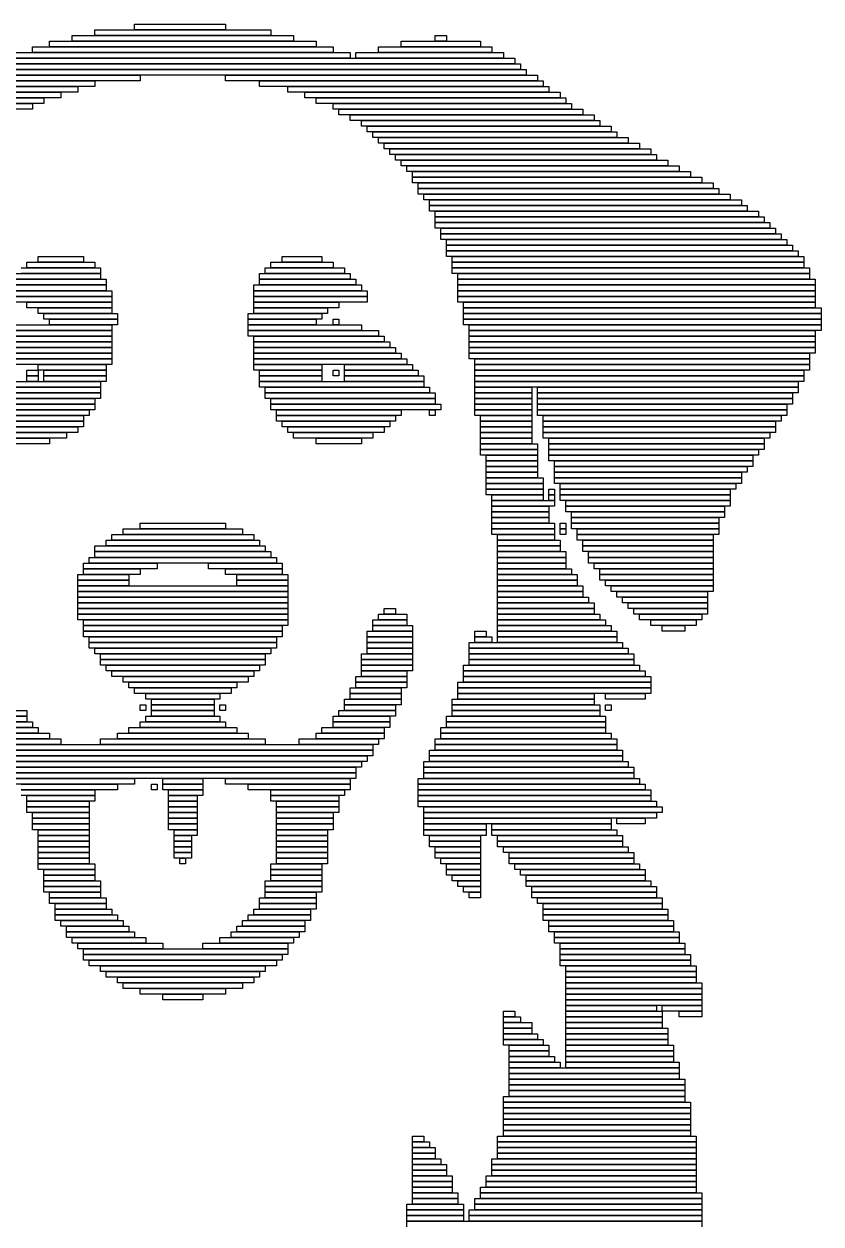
# Model space of a CAD drawing. Extents: x 356 to 668, y 301 to 723.
# Drawn here: x 440.5 to 581, y 511.5 to 723 of the extents above; entities that cross this region are included whole.
import ezdxf

# ---------------------------------------------------------------- set-up
doc = ezdxf.new("R2010")
doc.units = 0

msp = doc.modelspace()

# ---------------------------------------------------------------- linework, layer by layer
for p, q in [((453, 722), (484, 722)), ((453, 721), (453, 722)), ((460, 723), (476, 723)), ((460, 722), (460, 723)), ((476, 722), (460, 722)), ((476, 723), (476, 722)), ((484, 722), (484, 721)), ((445, 720), (492, 720)), ((445, 719), (445, 720)), ((449, 721), (488, 721)), ((449, 720), (449, 721)), ((488, 720), (449, 720)), ((484, 721), (453, 721)), ((488, 721), (488, 720)), ((492, 720), (492, 719)), ((507, 720), (521, 720)), ((507, 719), (507, 720)), ((513, 721), (515, 721)), ((513, 720), (513, 721)), ((515, 720), (513, 720)), ((515, 721), (515, 720)), ((521, 720), (521, 719)), ((411, 717), (527, 717)), ((439, 718), (498, 718)), ((498, 717), (439, 717)), ((442, 719), (495, 719)), ((442, 718), (442, 719)), ((495, 718), (442, 718)), ((492, 719), (445, 719)), ((495, 719), (495, 718)), ((498, 718), (498, 717)), ((499, 718), (525, 718)), ((499, 717), (499, 718)), ((525, 717), (499, 717)), ((503, 719), (523, 719)), ((503, 718), (503, 719)), ((523, 718), (503, 718)), ((521, 719), (507, 719)), ((523, 719), (523, 718)), ((525, 718), (525, 717)), ((527, 717), (527, 716)), ((409, 715), (529, 715)), ((410, 716), (528, 716)), ((528, 715), (410, 715)), ((527, 716), (411, 716)), ((528, 716), (528, 715)), ((529, 715), (529, 714)), ((406, 713), (453, 713)), ((407, 714), (461, 714)), ((461, 713), (407, 713)), ((529, 714), (409, 714)), ((453, 713), (453, 712)), ((461, 714), (461, 713)), ((476, 714), (531, 714)), ((476, 713), (476, 714)), ((531, 713), (476, 713)), ((482, 713), (532, 713)), ((482, 712), (482, 713)), ((531, 714), (531, 713)), ((532, 713), (532, 712)), ((403, 711), (447, 711)), ((405, 712), (450, 712)), ((450, 711), (405, 711)), ((453, 712), (406, 712)), ((447, 711), (447, 710)), ((450, 712), (450, 711)), ((532, 712), (482, 712)), ((487, 712), (533, 712)), ((487, 711), (487, 712)), ((533, 711), (487, 711)), ((490, 711), (535, 711)), ((490, 710), (490, 711)), ((533, 712), (533, 711)), ((535, 711), (535, 710)), ((400, 709), (442, 709)), ((402, 710), (444, 710)), ((444, 709), (402, 709)), ((447, 710), (403, 710)), ((442, 709), (442, 708)), ((444, 710), (444, 709)), ((535, 710), (490, 710)), ((492, 710), (536, 710)), ((492, 709), (492, 710)), ((536, 709), (492, 709)), ((495, 709), (537, 709)), ((495, 708), (495, 709)), ((536, 710), (536, 709)), ((537, 709), (537, 708)), ((442, 708), (400, 708)), ((537, 708), (495, 708)), ((496, 708), (539, 708)), ((496, 707), (496, 708)), ((539, 707), (496, 707)), ((498, 707), (541, 707)), ((498, 706), (498, 707)), ((539, 708), (539, 707)), ((541, 707), (541, 706)), ((541, 706), (498, 706)), ((500, 706), (542, 706)), ((500, 705), (500, 706)), ((542, 705), (500, 705)), ((501, 705), (544, 705)), ((501, 704), (501, 705)), ((542, 706), (542, 705)), ((544, 705), (544, 704)), ((544, 704), (501, 704)), ((502, 704), (545, 704)), ((502, 703), (502, 704)), ((545, 703), (502, 703)), ((503, 703), (547, 703)), ((503, 702), (503, 703)), ((545, 704), (545, 703)), ((547, 703), (547, 702)), ((547, 702), (503, 702)), ((504, 702), (549, 702)), ((504, 701), (504, 702)), ((549, 701), (504, 701)), ((505, 701), (551, 701)), ((505, 700), (505, 701)), ((549, 702), (549, 701)), ((551, 701), (551, 700)), ((551, 700), (505, 700)), ((506, 700), (552, 700)), ((506, 699), (506, 700)), ((552, 699), (506, 699)), ((507, 699), (554, 699)), ((507, 698), (507, 699)), ((554, 698), (507, 698)), ((508, 698), (556, 698)), ((508, 697), (508, 698)), ((552, 700), (552, 699)), ((554, 699), (554, 698)), ((556, 698), (556, 697)), ((556, 697), (508, 697)), ((509, 697), (558, 697)), ((509, 696), (509, 697)), ((558, 696), (509, 696)), ((509, 696), (560, 696)), ((509, 695), (509, 696)), ((558, 697), (558, 696)), ((560, 696), (560, 695)), ((560, 695), (509, 695)), ((510, 695), (562, 695)), ((510, 694), (510, 695)), ((562, 694), (510, 694)), ((510, 694), (563, 694)), ((510, 693), (510, 694)), ((562, 695), (562, 694)), ((563, 694), (563, 693)), ((563, 693), (510, 693)), ((511, 693), (565, 693)), ((511, 692), (511, 693)), ((565, 692), (511, 692)), ((512, 692), (567, 692)), ((512, 691), (512, 692)), ((565, 693), (565, 692)), ((567, 692), (567, 691)), ((567, 691), (512, 691)), ((512, 691), (568, 691)), ((512, 690), (512, 691)), ((568, 690), (512, 690)), ((513, 690), (570, 690)), ((513, 689), (513, 690)), ((568, 691), (568, 690)), ((570, 690), (570, 689)), ((570, 689), (513, 689)), ((513, 689), (571, 689)), ((513, 688), (513, 689)), ((571, 688), (513, 688)), ((513, 688), (572, 688)), ((513, 687), (513, 688)), ((571, 689), (571, 688)), ((572, 688), (572, 687)), ((572, 687), (513, 687)), ((514, 687), (573, 687)), ((514, 686), (514, 687)), ((573, 686), (514, 686)), ((514, 686), (574, 686)), ((514, 685), (514, 686)), ((573, 687), (573, 686)), ((574, 686), (574, 685)), ((574, 685), (514, 685)), ((515, 685), (575, 685)), ((515, 684), (515, 685)), ((575, 684), (515, 684)), ((515, 684), (576, 684)), ((515, 683), (515, 684)), ((575, 685), (575, 684)), ((576, 684), (576, 683)), ((443, 682), (451, 682)), ((443, 681), (443, 682)), ((451, 682), (451, 681)), ((486, 682), (493, 682)), ((486, 681), (486, 682)), ((493, 682), (493, 681)), ((576, 683), (515, 683)), ((515, 683), (577, 683)), ((515, 682), (515, 683)), ((577, 682), (515, 682)), ((516, 682), (578, 682)), ((516, 681), (516, 682)), ((577, 683), (577, 682)), ((578, 682), (578, 681)), ((439, 679), (454, 679)), ((440, 680), (454, 680)), ((454, 679), (440, 679)), ((441, 681), (453, 681)), ((441, 680), (441, 681)), ((453, 680), (441, 680)), ((451, 681), (443, 681)), ((453, 681), (453, 680)), ((454, 680), (454, 679)), ((454, 679), (454, 678)), ((482, 679), (498, 679)), ((482, 678), (482, 679)), ((483, 680), (497, 680)), ((483, 679), (483, 680)), ((497, 679), (483, 679)), ((484, 681), (495, 681)), ((484, 680), (484, 681)), ((495, 680), (484, 680)), ((493, 681), (486, 681)), ((495, 681), (495, 680)), ((497, 680), (497, 679)), ((498, 679), (498, 678)), ((578, 681), (516, 681)), ((516, 681), (578, 681)), ((516, 680), (516, 681)), ((578, 680), (516, 680)), ((516, 680), (579, 680)), ((516, 679), (516, 680)), ((579, 679), (516, 679)), ((517, 679), (579, 679)), ((517, 678), (517, 679)), ((578, 681), (578, 680)), ((579, 680), (579, 679)), ((579, 679), (579, 678)), ((436, 677), (455, 677)), ((437, 678), (455, 678)), ((455, 677), (437, 677)), ((454, 678), (439, 678)), ((455, 678), (455, 677)), ((455, 677), (455, 676)), ((481, 677), (500, 677)), ((481, 676), (481, 677)), ((498, 678), (482, 678)), ((482, 678), (499, 678)), ((482, 677), (482, 678)), ((499, 677), (482, 677)), ((499, 678), (499, 677)), ((500, 677), (500, 676)), ((579, 678), (517, 678)), ((517, 678), (580, 678)), ((517, 677), (517, 678)), ((580, 677), (517, 677)), ((517, 677), (580, 677)), ((517, 676), (517, 677)), ((580, 678), (580, 677)), ((580, 677), (580, 676)), ((435, 676), (456, 676)), ((456, 675), (435, 675)), ((435, 675), (456, 675)), ((455, 676), (436, 676)), ((456, 676), (456, 675)), ((456, 675), (456, 674)), ((500, 676), (481, 676)), ((481, 676), (501, 676)), ((481, 675), (481, 676)), ((501, 675), (481, 675)), ((481, 675), (501, 675)), ((481, 674), (481, 675)), ((501, 676), (501, 675)), ((501, 675), (501, 674)), ((580, 676), (517, 676)), ((517, 676), (580, 676)), ((517, 675), (517, 676)), ((580, 675), (517, 675)), ((517, 675), (580, 675)), ((517, 674), (517, 675)), ((580, 676), (580, 675)), ((580, 675), (580, 674)), ((456, 674), (435, 674)), ((441, 674), (456, 674)), ((441, 673), (441, 674)), ((456, 673), (441, 673)), ((443, 673), (456, 673)), ((443, 672), (443, 673)), ((456, 674), (456, 673)), ((456, 673), (456, 672)), ((501, 674), (481, 674)), ((481, 674), (496, 674)), ((481, 673), (481, 674)), ((496, 673), (481, 673)), ((481, 673), (494, 673)), ((481, 672), (481, 673)), ((494, 673), (494, 672)), ((496, 674), (496, 673)), ((580, 674), (517, 674)), ((518, 674), (580, 674)), ((518, 673), (518, 674)), ((580, 673), (518, 673)), ((518, 673), (581, 673)), ((518, 672), (518, 673)), ((580, 674), (580, 673)), ((581, 673), (581, 672)), ((456, 672), (443, 672)), ((444, 672), (457, 672)), ((444, 671), (444, 672)), ((457, 671), (444, 671)), ((445, 671), (457, 671)), ((445, 670), (445, 671)), ((457, 672), (457, 671)), ((457, 671), (457, 670)), ((480, 672), (493, 672)), ((480, 671), (480, 672)), ((493, 671), (480, 671)), ((480, 671), (492, 671)), ((480, 670), (480, 671)), ((494, 672), (481, 672)), ((492, 671), (492, 670)), ((493, 672), (493, 671)), ((495, 671), (496, 671)), ((495, 670), (495, 671)), ((496, 671), (496, 670)), ((581, 672), (518, 672)), ((518, 672), (581, 672)), ((518, 671), (518, 672)), ((581, 671), (518, 671)), ((518, 671), (581, 671)), ((518, 670), (518, 671)), ((581, 672), (581, 671)), ((581, 671), (581, 670)), ((435, 669), (456, 669)), ((437, 670), (456, 670)), ((456, 669), (437, 669)), ((457, 670), (445, 670)), ((456, 670), (456, 669)), ((456, 669), (456, 668)), ((492, 670), (480, 670)), ((480, 670), (500, 670)), ((480, 669), (480, 670)), ((500, 669), (480, 669)), ((480, 669), (503, 669)), ((480, 668), (480, 669)), ((496, 670), (495, 670)), ((500, 670), (500, 669)), ((503, 669), (503, 668)), ((581, 670), (518, 670)), ((519, 670), (581, 670)), ((519, 669), (519, 670)), ((581, 669), (519, 669)), ((519, 669), (580, 669)), ((519, 668), (519, 669)), ((580, 669), (580, 668)), ((581, 670), (581, 669)), ((432, 667), (456, 667)), ((433, 668), (456, 668)), ((456, 667), (433, 667)), ((456, 668), (435, 668)), ((456, 668), (456, 667)), ((456, 667), (456, 666)), ((503, 668), (480, 668)), ((481, 668), (504, 668)), ((481, 667), (481, 668)), ((504, 667), (481, 667)), ((481, 667), (505, 667)), ((481, 666), (481, 667)), ((504, 668), (504, 667)), ((505, 667), (505, 666)), ((580, 668), (519, 668)), ((519, 668), (580, 668)), ((519, 667), (519, 668)), ((580, 667), (519, 667)), ((519, 667), (580, 667)), ((519, 666), (519, 667)), ((580, 668), (580, 667)), ((580, 667), (580, 666)), ((429, 665), (456, 665)), ((430, 666), (456, 666)), ((456, 665), (430, 665)), ((456, 666), (432, 666)), ((456, 666), (456, 665)), ((456, 665), (456, 664)), ((505, 666), (481, 666)), ((481, 666), (506, 666)), ((481, 665), (481, 666)), ((506, 665), (481, 665)), ((481, 665), (507, 665)), ((481, 664), (481, 665)), ((506, 666), (506, 665)), ((507, 665), (507, 664)), ((580, 666), (519, 666)), ((519, 666), (580, 666)), ((519, 665), (519, 666)), ((580, 665), (519, 665)), ((519, 665), (579, 665)), ((519, 664), (519, 665)), ((579, 665), (579, 664)), ((580, 666), (580, 665)), ((456, 664), (429, 664)), ((429, 664), (456, 664)), ((456, 663), (429, 663)), ((441, 662), (443, 662)), ((441, 661), (441, 662)), ((443, 663), (455, 663)), ((443, 662), (443, 663)), ((455, 662), (443, 662)), ((443, 662), (443, 661)), ((444, 662), (455, 662)), ((444, 661), (444, 662)), ((455, 663), (455, 662)), ((455, 662), (455, 661)), ((456, 664), (456, 663)), ((507, 664), (481, 664)), ((481, 664), (508, 664)), ((481, 663), (481, 664)), ((508, 663), (481, 663)), ((481, 663), (493, 663)), ((481, 662), (481, 663)), ((493, 662), (481, 662)), ((482, 662), (493, 662)), ((482, 661), (482, 662)), ((493, 663), (493, 662)), ((493, 662), (493, 661)), ((495, 662), (496, 662)), ((495, 661), (495, 662)), ((496, 662), (496, 661)), ((497, 663), (509, 663)), ((497, 662), (497, 663)), ((509, 662), (497, 662)), ((497, 662), (510, 662)), ((497, 661), (497, 662)), ((508, 664), (508, 663)), ((509, 663), (509, 662)), ((510, 662), (510, 661)), ((579, 664), (519, 664)), ((520, 664), (579, 664)), ((520, 663), (520, 664)), ((579, 663), (520, 663)), ((520, 663), (579, 663)), ((520, 662), (520, 663)), ((579, 662), (520, 662)), ((520, 662), (578, 662)), ((520, 661), (520, 662)), ((578, 662), (578, 661)), ((579, 664), (579, 663)), ((579, 663), (579, 662)), ((425, 660), (454, 660)), ((443, 661), (441, 661)), ((441, 661), (443, 661)), ((441, 660), (441, 661)), ((443, 660), (441, 660)), ((443, 661), (443, 660)), ((455, 661), (444, 661)), ((444, 661), (455, 661)), ((444, 660), (444, 661)), ((455, 660), (444, 660)), ((454, 660), (454, 659)), ((455, 661), (455, 660)), ((493, 661), (482, 661)), ((482, 661), (493, 661)), ((482, 660), (482, 661)), ((493, 660), (482, 660)), ((482, 660), (511, 660)), ((482, 659), (482, 660)), ((493, 661), (493, 660)), ((496, 661), (495, 661)), ((510, 661), (497, 661)), ((497, 661), (511, 661)), ((497, 660), (497, 661)), ((511, 660), (497, 660)), ((511, 661), (511, 660)), ((511, 660), (511, 659)), ((578, 661), (520, 661)), ((520, 661), (578, 661)), ((520, 660), (520, 661)), ((578, 660), (520, 660)), ((520, 660), (577, 660)), ((520, 659), (520, 660)), ((577, 660), (577, 659)), ((578, 661), (578, 660)), ((424, 658), (454, 658)), ((454, 659), (425, 659)), ((425, 659), (454, 659)), ((454, 658), (425, 658)), ((454, 659), (454, 658)), ((454, 658), (454, 657)), ((511, 659), (482, 659)), ((483, 659), (512, 659)), ((483, 658), (483, 659)), ((512, 658), (483, 658)), ((483, 658), (513, 658)), ((483, 657), (483, 658)), ((512, 659), (512, 658)), ((513, 658), (513, 657)), ((577, 659), (520, 659)), ((520, 659), (530, 659)), ((520, 658), (520, 659)), ((530, 658), (520, 658)), ((520, 658), (530, 658)), ((520, 657), (520, 658)), ((530, 659), (530, 658)), ((530, 658), (530, 657)), ((531, 659), (577, 659)), ((531, 658), (531, 659)), ((577, 658), (531, 658)), ((531, 658), (576, 658)), ((531, 657), (531, 658)), ((576, 658), (576, 657)), ((577, 659), (577, 658)), ((423, 657), (453, 657)), ((453, 656), (423, 656)), ((423, 656), (453, 656)), ((454, 657), (424, 657)), ((453, 657), (453, 656)), ((453, 656), (453, 655)), ((513, 657), (483, 657)), ((484, 657), (513, 657)), ((484, 656), (484, 657)), ((513, 656), (484, 656)), ((484, 656), (514, 656)), ((484, 655), (484, 656)), ((513, 657), (513, 656)), ((514, 656), (514, 655)), ((530, 657), (520, 657)), ((520, 657), (530, 657)), ((520, 656), (520, 657)), ((530, 656), (520, 656)), ((520, 656), (530, 656)), ((520, 655), (520, 656)), ((530, 657), (530, 656)), ((530, 656), (530, 655)), ((576, 657), (531, 657)), ((531, 657), (576, 657)), ((531, 656), (531, 657)), ((576, 656), (531, 656)), ((531, 656), (575, 656)), ((531, 655), (531, 656)), ((575, 656), (575, 655)), ((576, 657), (576, 656)), ((453, 655), (423, 655)), ((430, 655), (452, 655)), ((452, 654), (430, 654)), ((431, 654), (451, 654)), ((451, 654), (451, 653)), ((452, 655), (452, 654)), ((514, 655), (484, 655)), ((485, 655), (507, 655)), ((485, 654), (485, 655)), ((507, 654), (485, 654)), ((485, 654), (506, 654)), ((485, 653), (485, 654)), ((506, 654), (506, 653)), ((507, 655), (507, 654)), ((512, 655), (513, 655)), ((512, 654), (512, 655)), ((513, 654), (512, 654)), ((513, 655), (513, 654)), ((530, 655), (520, 655)), ((520, 655), (530, 655)), ((520, 654), (520, 655)), ((530, 654), (520, 654)), ((521, 654), (530, 654)), ((521, 653), (521, 654)), ((530, 655), (530, 654)), ((530, 654), (530, 653)), ((575, 655), (531, 655)), ((531, 655), (575, 655)), ((531, 654), (531, 655)), ((575, 654), (531, 654)), ((532, 654), (574, 654)), ((532, 653), (532, 654)), ((574, 654), (574, 653)), ((575, 655), (575, 654)), ((451, 653), (431, 653)), ((432, 653), (451, 653)), ((451, 652), (432, 652)), ((433, 652), (450, 652)), ((450, 652), (450, 651)), ((451, 653), (451, 652)), ((506, 653), (485, 653)), ((486, 653), (505, 653)), ((486, 652), (486, 653)), ((505, 652), (486, 652)), ((487, 652), (504, 652)), ((487, 651), (487, 652)), ((504, 652), (504, 651)), ((505, 653), (505, 652)), ((530, 653), (521, 653)), ((521, 653), (530, 653)), ((521, 652), (521, 653)), ((530, 652), (521, 652)), ((521, 652), (530, 652)), ((521, 651), (521, 652)), ((530, 653), (530, 652)), ((530, 652), (530, 651)), ((574, 653), (532, 653)), ((532, 653), (573, 653)), ((532, 652), (532, 653)), ((573, 652), (532, 652)), ((532, 652), (573, 652)), ((532, 651), (532, 652)), ((573, 653), (573, 652)), ((573, 652), (573, 651)), ((450, 651), (433, 651)), ((434, 651), (448, 651)), ((448, 650), (434, 650)), ((436, 650), (445, 650)), ((445, 650), (445, 649)), ((448, 651), (448, 650)), ((504, 651), (487, 651)), ((488, 651), (502, 651)), ((488, 650), (488, 651)), ((502, 650), (488, 650)), ((492, 650), (500, 650)), ((492, 649), (492, 650)), ((500, 650), (500, 649)), ((502, 651), (502, 650)), ((530, 651), (521, 651)), ((521, 651), (530, 651)), ((521, 650), (521, 651)), ((530, 650), (521, 650)), ((521, 650), (530, 650)), ((521, 649), (521, 650)), ((530, 651), (530, 650)), ((530, 650), (530, 649)), ((573, 651), (532, 651)), ((532, 651), (572, 651)), ((532, 650), (532, 651)), ((572, 650), (532, 650)), ((533, 650), (571, 650)), ((533, 649), (533, 650)), ((571, 650), (571, 649)), ((572, 651), (572, 650)), ((445, 649), (436, 649)), ((500, 649), (492, 649)), ((530, 649), (521, 649)), ((521, 649), (531, 649)), ((521, 648), (521, 649)), ((531, 648), (521, 648)), ((521, 648), (531, 648)), ((521, 647), (521, 648)), ((531, 649), (531, 648)), ((531, 648), (531, 647)), ((571, 649), (533, 649)), ((533, 649), (571, 649)), ((533, 648), (533, 649)), ((571, 648), (533, 648)), ((533, 648), (570, 648)), ((533, 647), (533, 648)), ((570, 648), (570, 647)), ((571, 649), (571, 648)), ((531, 647), (521, 647)), ((522, 647), (531, 647)), ((522, 646), (522, 647)), ((531, 646), (522, 646)), ((522, 646), (531, 646)), ((522, 645), (522, 646)), ((531, 647), (531, 646)), ((531, 646), (531, 645)), ((570, 647), (533, 647)), ((533, 647), (569, 647)), ((533, 646), (533, 647)), ((569, 646), (533, 646)), ((534, 646), (569, 646)), ((534, 645), (534, 646)), ((569, 647), (569, 646)), ((569, 646), (569, 645)), ((531, 645), (522, 645)), ((522, 645), (531, 645)), ((522, 644), (522, 645)), ((531, 644), (522, 644)), ((522, 644), (531, 644)), ((522, 643), (522, 644)), ((531, 643), (522, 643)), ((522, 643), (532, 643)), ((522, 642), (522, 643)), ((531, 645), (531, 644)), ((531, 644), (531, 643)), ((532, 643), (532, 642)), ((569, 645), (534, 645)), ((534, 645), (568, 645)), ((534, 644), (534, 645)), ((568, 644), (534, 644)), ((534, 644), (567, 644)), ((534, 643), (534, 644)), ((567, 643), (534, 643)), ((534, 643), (567, 643)), ((534, 642), (534, 643)), ((567, 644), (567, 643)), ((567, 643), (567, 642)), ((568, 645), (568, 644)), ((532, 642), (522, 642)), ((522, 642), (532, 642)), ((522, 641), (522, 642)), ((532, 641), (522, 641)), ((522, 641), (532, 641)), ((522, 640), (522, 641)), ((532, 642), (532, 641)), ((532, 641), (532, 640)), ((533, 641), (534, 641)), ((533, 640), (533, 641)), ((567, 642), (534, 642)), ((534, 641), (534, 640)), ((535, 642), (566, 642)), ((535, 641), (535, 642)), ((566, 641), (535, 641)), ((535, 641), (565, 641)), ((535, 640), (535, 641)), ((565, 641), (565, 640)), ((566, 642), (566, 641)), ((532, 640), (522, 640)), ((523, 640), (532, 640)), ((523, 639), (523, 640)), ((532, 639), (523, 639)), ((523, 639), (534, 639)), ((523, 638), (523, 639)), ((532, 640), (532, 639)), ((534, 640), (533, 640)), ((533, 640), (534, 640)), ((533, 639), (533, 640)), ((534, 639), (533, 639)), ((534, 640), (534, 639)), ((534, 639), (534, 638)), ((565, 640), (535, 640)), ((535, 640), (565, 640)), ((535, 639), (535, 640)), ((565, 639), (535, 639)), ((536, 639), (565, 639)), ((536, 638), (536, 639)), ((565, 640), (565, 639)), ((565, 639), (565, 638)), ((534, 638), (523, 638)), ((523, 638), (533, 638)), ((523, 637), (523, 638)), ((533, 637), (523, 637)), ((523, 637), (533, 637)), ((523, 636), (523, 637)), ((533, 638), (533, 637)), ((533, 637), (533, 636)), ((565, 638), (536, 638)), ((536, 638), (564, 638)), ((536, 637), (536, 638)), ((564, 637), (536, 637)), ((537, 637), (564, 637)), ((537, 636), (537, 637)), ((564, 638), (564, 637)), ((564, 637), (564, 636)), ((461, 635), (476, 635)), ((461, 634), (461, 635)), ((476, 635), (476, 634)), ((533, 636), (523, 636)), ((523, 636), (533, 636)), ((523, 635), (523, 636)), ((533, 635), (523, 635)), ((523, 635), (534, 635)), ((523, 634), (523, 635)), ((533, 636), (533, 635)), ((534, 635), (534, 634)), ((535, 635), (536, 635)), ((535, 634), (535, 635)), ((536, 635), (536, 634)), ((564, 636), (537, 636)), ((537, 636), (563, 636)), ((537, 635), (537, 636)), ((563, 635), (537, 635)), ((537, 635), (563, 635)), ((537, 634), (537, 635)), ((563, 636), (563, 635)), ((563, 635), (563, 634)), ((456, 633), (481, 633)), ((456, 632), (456, 633)), ((458, 634), (479, 634)), ((458, 633), (458, 634)), ((479, 633), (458, 633)), ((476, 634), (461, 634)), ((479, 634), (479, 633)), ((481, 633), (481, 632)), ((534, 634), (523, 634)), ((523, 634), (534, 634)), ((523, 633), (523, 634)), ((534, 633), (523, 633)), ((524, 633), (534, 633)), ((524, 632), (524, 633)), ((534, 634), (534, 633)), ((534, 633), (534, 632)), ((536, 634), (535, 634)), ((535, 634), (536, 634)), ((535, 633), (535, 634)), ((536, 633), (535, 633)), ((536, 634), (536, 633)), ((563, 634), (537, 634)), ((538, 634), (563, 634)), ((538, 633), (538, 634)), ((563, 633), (538, 633)), ((538, 633), (562, 633)), ((538, 632), (538, 633)), ((562, 633), (562, 632)), ((563, 634), (563, 633)), ((453, 631), (483, 631)), ((453, 630), (453, 631)), ((455, 632), (482, 632)), ((455, 631), (455, 632)), ((482, 631), (455, 631)), ((481, 632), (456, 632)), ((482, 632), (482, 631)), ((483, 631), (483, 630)), ((534, 632), (524, 632)), ((524, 632), (535, 632)), ((524, 631), (524, 632)), ((535, 631), (524, 631)), ((524, 631), (535, 631)), ((524, 630), (524, 631)), ((535, 632), (535, 631)), ((535, 631), (535, 630)), ((562, 632), (538, 632)), ((539, 632), (562, 632)), ((539, 631), (539, 632)), ((562, 631), (539, 631)), ((539, 631), (562, 631)), ((539, 630), (539, 631)), ((562, 632), (562, 631)), ((562, 631), (562, 630)), ((452, 629), (485, 629)), ((452, 628), (452, 629)), ((483, 630), (453, 630)), ((453, 630), (484, 630)), ((453, 629), (453, 630)), ((484, 629), (453, 629)), ((484, 630), (484, 629)), ((485, 629), (485, 628)), ((535, 630), (524, 630)), ((524, 630), (536, 630)), ((524, 629), (524, 630)), ((536, 629), (524, 629)), ((524, 629), (536, 629)), ((524, 628), (524, 629)), ((536, 630), (536, 629)), ((536, 629), (536, 628)), ((562, 630), (539, 630)), ((540, 630), (562, 630)), ((540, 629), (540, 630)), ((562, 629), (540, 629)), ((540, 629), (562, 629)), ((540, 628), (540, 629)), ((562, 630), (562, 629)), ((562, 629), (562, 628)), ((451, 628), (464, 628)), ((451, 627), (451, 628)), ((464, 627), (451, 627)), ((451, 627), (461, 627)), ((451, 626), (451, 627)), ((485, 628), (452, 628)), ((461, 627), (461, 626)), ((464, 628), (464, 627)), ((473, 628), (486, 628)), ((473, 627), (473, 628)), ((486, 627), (473, 627)), ((476, 627), (486, 627)), ((476, 626), (476, 627)), ((486, 628), (486, 627)), ((486, 627), (486, 626)), ((536, 628), (524, 628)), ((524, 628), (536, 628)), ((524, 627), (524, 628)), ((536, 627), (524, 627)), ((524, 627), (537, 627)), ((524, 626), (524, 627)), ((536, 628), (536, 627)), ((537, 627), (537, 626)), ((562, 628), (540, 628)), ((541, 628), (562, 628)), ((541, 627), (541, 628)), ((562, 627), (541, 627)), ((542, 627), (562, 627)), ((542, 626), (542, 627)), ((562, 628), (562, 627)), ((562, 627), (562, 626)), ((450, 626), (459, 626)), ((450, 625), (450, 626)), ((459, 625), (450, 625)), ((450, 625), (459, 625)), ((450, 624), (450, 625)), ((459, 624), (450, 624)), ((450, 624), (487, 624)), ((450, 623), (450, 624)), ((461, 626), (451, 626)), ((459, 626), (459, 625)), ((459, 625), (459, 624)), ((486, 626), (476, 626)), ((478, 626), (487, 626)), ((478, 625), (478, 626)), ((487, 625), (478, 625)), ((478, 625), (487, 625)), ((478, 624), (478, 625)), ((487, 624), (478, 624)), ((487, 626), (487, 625)), ((487, 625), (487, 624)), ((487, 624), (487, 623)), ((537, 626), (524, 626)), ((524, 626), (538, 626)), ((524, 625), (524, 626)), ((538, 625), (524, 625)), ((524, 625), (538, 625)), ((524, 624), (524, 625)), ((538, 624), (524, 624)), ((524, 624), (539, 624)), ((524, 623), (524, 624)), ((538, 626), (538, 625)), ((538, 625), (538, 624)), ((539, 624), (539, 623)), ((562, 626), (542, 626)), ((542, 626), (562, 626)), ((542, 625), (542, 626)), ((562, 625), (542, 625)), ((543, 625), (562, 625)), ((543, 624), (543, 625)), ((562, 624), (543, 624)), ((544, 624), (562, 624)), ((544, 623), (544, 624)), ((562, 626), (562, 625)), ((562, 625), (562, 624)), ((562, 624), (562, 623)), ((487, 623), (450, 623)), ((450, 623), (487, 623)), ((450, 622), (450, 623)), ((487, 622), (450, 622)), ((450, 622), (487, 622)), ((450, 621), (450, 622)), ((487, 623), (487, 622)), ((487, 622), (487, 621)), ((539, 623), (524, 623)), ((524, 623), (539, 623)), ((524, 622), (524, 623)), ((539, 622), (524, 622)), ((524, 622), (540, 622)), ((524, 621), (524, 622)), ((539, 623), (539, 622)), ((540, 622), (540, 621)), ((562, 623), (544, 623)), ((545, 623), (561, 623)), ((545, 622), (545, 623)), ((561, 622), (545, 622)), ((546, 622), (561, 622)), ((546, 621), (546, 622)), ((561, 623), (561, 622)), ((561, 622), (561, 621)), ((487, 621), (450, 621)), ((450, 621), (487, 621)), ((450, 620), (450, 621)), ((487, 620), (450, 620)), ((450, 620), (487, 620)), ((450, 619), (450, 620)), ((487, 621), (487, 620)), ((487, 620), (487, 619)), ((504, 620), (506, 620)), ((504, 619), (504, 620)), ((506, 620), (506, 619)), ((540, 621), (524, 621)), ((524, 621), (541, 621)), ((524, 620), (524, 621)), ((541, 620), (524, 620)), ((524, 620), (541, 620)), ((524, 619), (524, 620)), ((541, 621), (541, 620)), ((541, 620), (541, 619)), ((561, 621), (546, 621)), ((547, 621), (561, 621)), ((547, 620), (547, 621)), ((561, 620), (547, 620)), ((548, 620), (561, 620)), ((548, 619), (548, 620)), ((561, 621), (561, 620)), ((561, 620), (561, 619)), ((487, 619), (450, 619)), ((450, 619), (487, 619)), ((450, 618), (450, 619)), ((487, 618), (450, 618)), ((451, 618), (487, 618)), ((451, 617), (451, 618)), ((487, 619), (487, 618)), ((487, 618), (487, 617)), ((502, 618), (508, 618)), ((502, 617), (502, 618)), ((503, 619), (508, 619)), ((503, 618), (503, 619)), ((508, 618), (503, 618)), ((506, 619), (504, 619)), ((508, 619), (508, 618)), ((508, 618), (508, 617)), ((541, 619), (524, 619)), ((524, 619), (542, 619)), ((524, 618), (524, 619)), ((542, 618), (524, 618)), ((524, 618), (543, 618)), ((524, 617), (524, 618)), ((542, 619), (542, 618)), ((543, 618), (543, 617)), ((561, 619), (548, 619)), ((549, 619), (560, 619)), ((549, 618), (549, 619)), ((560, 618), (549, 618)), ((551, 618), (559, 618)), ((551, 617), (551, 618)), ((559, 618), (559, 617)), ((560, 619), (560, 618)), ((487, 617), (451, 617)), ((451, 617), (486, 617)), ((451, 616), (451, 617)), ((486, 616), (451, 616)), ((451, 616), (486, 616)), ((451, 615), (451, 616)), ((486, 617), (486, 616)), ((486, 616), (486, 615)), ((501, 616), (509, 616)), ((501, 615), (501, 616)), ((508, 617), (502, 617)), ((502, 617), (509, 617)), ((502, 616), (502, 617)), ((509, 616), (502, 616)), ((509, 617), (509, 616)), ((509, 616), (509, 615)), ((520, 616), (522, 616)), ((520, 615), (520, 616)), ((522, 616), (522, 615)), ((543, 617), (524, 617)), ((524, 617), (544, 617)), ((524, 616), (524, 617)), ((544, 616), (524, 616)), ((524, 616), (545, 616)), ((524, 615), (524, 616)), ((544, 617), (544, 616)), ((545, 616), (545, 615)), ((559, 617), (551, 617)), ((553, 617), (557, 617)), ((553, 616), (553, 617)), ((557, 616), (553, 616)), ((557, 617), (557, 616)), ((486, 615), (451, 615)), ((452, 615), (485, 615)), ((452, 614), (452, 615)), ((485, 614), (452, 614)), ((452, 614), (485, 614)), ((452, 613), (452, 614)), ((485, 615), (485, 614)), ((485, 614), (485, 613)), ((509, 615), (501, 615)), ((501, 615), (509, 615)), ((501, 614), (501, 615)), ((509, 614), (501, 614)), ((501, 614), (509, 614)), ((501, 613), (501, 614)), ((509, 615), (509, 614)), ((509, 614), (509, 613)), ((519, 614), (546, 614)), ((519, 613), (519, 614)), ((522, 615), (520, 615)), ((520, 615), (523, 615)), ((520, 614), (520, 615)), ((523, 614), (520, 614)), ((523, 615), (523, 614)), ((545, 615), (524, 615)), ((524, 615), (545, 615)), ((524, 614), (524, 615)), ((545, 614), (524, 614)), ((545, 615), (545, 614)), ((546, 614), (546, 613)), ((485, 613), (452, 613)), ((453, 613), (484, 613)), ((453, 612), (453, 613)), ((484, 612), (453, 612)), ((454, 612), (483, 612)), ((454, 611), (454, 612)), ((483, 612), (483, 611)), ((484, 613), (484, 612)), ((500, 612), (509, 612)), ((500, 611), (500, 612)), ((509, 613), (501, 613)), ((501, 613), (509, 613)), ((501, 612), (501, 613)), ((509, 612), (501, 612)), ((509, 613), (509, 612)), ((509, 612), (509, 611)), ((546, 613), (519, 613)), ((519, 613), (547, 613)), ((519, 612), (519, 613)), ((547, 612), (519, 612)), ((519, 612), (548, 612)), ((519, 611), (519, 612)), ((547, 613), (547, 612)), ((548, 612), (548, 611)), ((483, 611), (454, 611)), ((454, 611), (483, 611)), ((454, 610), (454, 611)), ((483, 610), (454, 610)), ((455, 610), (482, 610)), ((455, 609), (455, 610)), ((482, 610), (482, 609)), ((483, 611), (483, 610)), ((509, 611), (500, 611)), ((500, 611), (509, 611)), ((500, 610), (500, 611)), ((509, 610), (500, 610)), ((500, 610), (509, 610)), ((500, 609), (500, 610)), ((509, 611), (509, 610)), ((509, 610), (509, 609)), ((518, 610), (549, 610)), ((518, 609), (518, 610)), ((548, 611), (519, 611)), ((519, 611), (548, 611)), ((519, 610), (519, 611)), ((548, 610), (519, 610)), ((548, 611), (548, 610)), ((549, 610), (549, 609)), ((482, 609), (455, 609)), ((456, 609), (481, 609)), ((456, 608), (456, 609)), ((481, 608), (456, 608)), ((458, 608), (480, 608)), ((458, 607), (458, 608)), ((480, 608), (480, 607)), ((481, 609), (481, 608)), ((499, 608), (508, 608)), ((499, 607), (499, 608)), ((509, 609), (500, 609)), ((500, 609), (508, 609)), ((500, 608), (500, 609)), ((508, 608), (500, 608)), ((508, 609), (508, 608)), ((508, 608), (508, 607)), ((549, 609), (518, 609)), ((518, 609), (550, 609)), ((518, 608), (518, 609)), ((550, 608), (518, 608)), ((518, 608), (551, 608)), ((518, 607), (518, 608)), ((550, 609), (550, 608)), ((551, 608), (551, 607)), ((480, 607), (458, 607)), ((459, 607), (478, 607)), ((459, 606), (459, 607)), ((478, 606), (459, 606)), ((460, 606), (477, 606)), ((460, 605), (460, 606)), ((477, 605), (460, 605)), ((462, 605), (475, 605)), ((462, 604), (462, 605)), ((475, 605), (475, 604)), ((477, 606), (477, 605)), ((478, 607), (478, 606)), ((498, 606), (507, 606)), ((498, 605), (498, 606)), ((507, 605), (498, 605)), ((498, 605), (507, 605)), ((498, 604), (498, 605)), ((508, 607), (499, 607)), ((499, 607), (508, 607)), ((499, 606), (499, 607)), ((508, 606), (499, 606)), ((507, 606), (507, 605)), ((507, 605), (507, 604)), ((508, 607), (508, 606)), ((517, 607), (551, 607)), ((517, 606), (517, 607)), ((551, 606), (517, 606)), ((517, 606), (551, 606)), ((517, 605), (517, 606)), ((551, 605), (517, 605)), ((517, 605), (541, 605)), ((517, 604), (517, 605)), ((551, 607), (518, 607)), ((541, 605), (541, 604)), ((543, 605), (550, 605)), ((543, 604), (543, 605)), ((550, 605), (550, 604)), ((551, 607), (551, 606)), ((551, 606), (551, 605)), ((461, 603), (462, 603)), ((461, 602), (461, 603)), ((475, 604), (462, 604)), ((462, 603), (462, 602)), ((463, 604), (474, 604)), ((463, 603), (463, 604)), ((474, 603), (463, 603)), ((463, 603), (474, 603)), ((463, 602), (463, 603)), ((474, 604), (474, 603)), ((474, 603), (474, 602)), ((475, 603), (476, 603)), ((475, 602), (475, 603)), ((476, 603), (476, 602)), ((497, 604), (507, 604)), ((497, 603), (497, 604)), ((507, 603), (497, 603)), ((497, 603), (506, 603)), ((497, 602), (497, 603)), ((507, 604), (498, 604)), ((506, 603), (506, 602)), ((507, 604), (507, 603)), ((516, 604), (541, 604)), ((516, 603), (516, 604)), ((541, 603), (516, 603)), ((516, 603), (542, 603)), ((516, 602), (516, 603)), ((541, 604), (517, 604)), ((541, 604), (541, 603)), ((542, 603), (542, 602)), ((550, 604), (543, 604)), ((543, 603), (544, 603)), ((543, 602), (543, 603)), ((544, 603), (544, 602)), ((431, 602), (441, 602)), ((441, 601), (431, 601)), ((432, 601), (441, 601)), ((441, 602), (441, 601)), ((441, 601), (441, 600)), ((462, 602), (461, 602)), ((462, 601), (475, 601)), ((462, 600), (462, 601)), ((474, 602), (463, 602)), ((463, 602), (474, 602)), ((463, 601), (463, 602)), ((474, 601), (463, 601)), ((474, 602), (474, 601)), ((476, 602), (475, 602)), ((475, 601), (475, 600)), ((495, 601), (505, 601)), ((495, 600), (495, 601)), ((496, 602), (506, 602)), ((496, 601), (496, 602)), ((506, 601), (496, 601)), ((506, 602), (497, 602)), ((505, 601), (505, 600)), ((506, 602), (506, 601)), ((515, 601), (543, 601)), ((515, 600), (515, 601)), ((542, 602), (516, 602)), ((516, 602), (542, 602)), ((516, 601), (516, 602)), ((542, 601), (516, 601)), ((542, 602), (542, 601)), ((544, 602), (543, 602)), ((543, 601), (543, 600)), ((441, 600), (432, 600)), ((432, 600), (442, 600)), ((442, 599), (432, 599)), ((433, 599), (443, 599)), ((442, 600), (442, 599)), ((443, 599), (443, 598)), ((459, 599), (478, 599)), ((459, 598), (459, 599)), ((461, 600), (476, 600)), ((461, 599), (461, 600)), ((476, 599), (461, 599)), ((475, 600), (462, 600)), ((476, 600), (476, 599)), ((478, 599), (478, 598)), ((493, 599), (504, 599)), ((493, 598), (493, 599)), ((505, 600), (495, 600)), ((495, 600), (505, 600)), ((495, 599), (495, 600)), ((505, 599), (495, 599)), ((504, 599), (504, 598)), ((505, 600), (505, 599)), ((514, 599), (543, 599)), ((514, 598), (514, 599)), ((543, 600), (515, 600)), ((515, 600), (543, 600)), ((515, 599), (515, 600)), ((543, 599), (515, 599)), ((543, 600), (543, 599)), ((543, 599), (543, 598)), ((443, 598), (433, 598)), ((434, 598), (445, 598)), ((445, 597), (434, 597)), ((434, 597), (447, 597)), ((445, 598), (445, 597)), ((447, 597), (447, 596)), ((454, 597), (483, 597)), ((454, 596), (454, 597)), ((457, 598), (480, 598)), ((457, 597), (457, 598)), ((480, 597), (457, 597)), ((478, 598), (459, 598)), ((480, 598), (480, 597)), ((483, 597), (483, 596)), ((489, 597), (503, 597)), ((489, 596), (489, 597)), ((492, 598), (504, 598)), ((492, 597), (492, 598)), ((504, 597), (492, 597)), ((504, 598), (493, 598)), ((503, 597), (503, 596)), ((504, 598), (504, 597)), ((513, 597), (545, 597)), ((513, 596), (513, 597)), ((543, 598), (514, 598)), ((514, 598), (544, 598)), ((514, 597), (514, 598)), ((544, 597), (514, 597)), ((544, 598), (544, 597)), ((545, 597), (545, 596)), ((447, 596), (434, 596)), ((435, 596), (502, 596)), ((502, 595), (435, 595)), ((436, 595), (502, 595)), ((483, 596), (454, 596)), ((503, 596), (489, 596)), ((502, 596), (502, 595)), ((502, 595), (502, 594)), ((512, 595), (546, 595)), ((512, 594), (512, 595)), ((545, 596), (513, 596)), ((513, 596), (545, 596)), ((513, 595), (513, 596)), ((545, 595), (513, 595)), ((545, 596), (545, 595)), ((546, 595), (546, 594)), ((502, 594), (436, 594)), ((436, 594), (501, 594)), ((501, 593), (436, 593)), ((437, 593), (500, 593)), ((500, 593), (500, 592)), ((501, 594), (501, 593)), ((511, 593), (547, 593)), ((511, 592), (511, 593)), ((546, 594), (512, 594)), ((512, 594), (546, 594)), ((512, 593), (512, 594)), ((546, 593), (512, 593)), ((546, 594), (546, 593)), ((547, 593), (547, 592)), ((500, 592), (437, 592)), ((438, 592), (499, 592)), ((499, 591), (438, 591)), ((438, 591), (499, 591)), ((499, 592), (499, 591)), ((499, 591), (499, 590)), ((547, 592), (511, 592)), ((511, 592), (548, 592)), ((511, 591), (511, 592)), ((548, 591), (511, 591)), ((511, 591), (548, 591)), ((511, 590), (511, 591)), ((548, 592), (548, 591)), ((548, 591), (548, 590)), ((499, 590), (438, 590)), ((439, 590), (460, 590)), ((460, 589), (439, 589)), ((440, 589), (457, 589)), ((457, 588), (440, 588)), ((440, 588), (453, 588)), ((453, 588), (453, 587)), ((457, 589), (457, 588)), ((460, 590), (460, 589)), ((463, 589), (464, 589)), ((463, 588), (463, 589)), ((464, 588), (463, 588)), ((464, 589), (464, 588)), ((465, 590), (472, 590)), ((465, 589), (465, 590)), ((472, 589), (465, 589)), ((465, 589), (472, 589)), ((465, 588), (465, 589)), ((472, 588), (465, 588)), ((466, 588), (472, 588)), ((466, 587), (466, 588)), ((472, 590), (472, 589)), ((472, 589), (472, 588)), ((472, 588), (472, 587)), ((476, 590), (498, 590)), ((476, 589), (476, 590)), ((498, 589), (476, 589)), ((480, 589), (498, 589)), ((480, 588), (480, 589)), ((498, 588), (480, 588)), ((484, 588), (497, 588)), ((484, 587), (484, 588)), ((497, 588), (497, 587)), ((498, 590), (498, 589)), ((498, 589), (498, 588)), ((510, 590), (549, 590)), ((510, 589), (510, 590)), ((549, 589), (510, 589)), ((510, 589), (550, 589)), ((510, 588), (510, 589)), ((550, 588), (510, 588)), ((510, 588), (551, 588)), ((510, 587), (510, 588)), ((548, 590), (511, 590)), ((549, 590), (549, 589)), ((550, 589), (550, 588)), ((551, 588), (551, 587)), ((453, 587), (440, 587)), ((441, 587), (453, 587)), ((441, 586), (441, 587)), ((453, 586), (441, 586)), ((441, 586), (452, 586)), ((441, 585), (441, 586)), ((452, 586), (452, 585)), ((453, 587), (453, 586)), ((472, 587), (466, 587)), ((466, 587), (471, 587)), ((466, 586), (466, 587)), ((471, 586), (466, 586)), ((466, 586), (471, 586)), ((466, 585), (466, 586)), ((471, 587), (471, 586)), ((471, 586), (471, 585)), ((497, 587), (484, 587)), ((484, 587), (496, 587)), ((484, 586), (484, 587)), ((496, 586), (484, 586)), ((485, 586), (496, 586)), ((485, 585), (485, 586)), ((496, 587), (496, 586)), ((496, 586), (496, 585)), ((551, 587), (510, 587)), ((510, 587), (551, 587)), ((510, 586), (510, 587)), ((551, 586), (510, 586)), ((510, 586), (552, 586)), ((510, 585), (510, 586)), ((551, 587), (551, 586)), ((552, 586), (552, 585)), ((452, 585), (441, 585)), ((441, 585), (452, 585)), ((441, 584), (441, 585)), ((452, 584), (441, 584)), ((442, 584), (452, 584)), ((442, 583), (442, 584)), ((452, 585), (452, 584)), ((452, 584), (452, 583)), ((471, 585), (466, 585)), ((466, 585), (471, 585)), ((466, 584), (466, 585)), ((471, 584), (466, 584)), ((466, 584), (471, 584)), ((466, 583), (466, 584)), ((471, 585), (471, 584)), ((471, 584), (471, 583)), ((496, 585), (485, 585)), ((485, 585), (496, 585)), ((485, 584), (485, 585)), ((496, 584), (485, 584)), ((485, 584), (495, 584)), ((485, 583), (485, 584)), ((495, 584), (495, 583)), ((496, 585), (496, 584)), ((552, 585), (510, 585)), ((511, 585), (553, 585)), ((511, 584), (511, 585)), ((553, 584), (511, 584)), ((511, 584), (552, 584)), ((511, 583), (511, 584)), ((552, 584), (552, 583)), ((553, 585), (553, 584)), ((452, 583), (442, 583)), ((442, 583), (452, 583)), ((442, 582), (442, 583)), ((452, 582), (442, 582)), ((442, 582), (452, 582)), ((442, 581), (442, 582)), ((452, 583), (452, 582)), ((452, 582), (452, 581)), ((471, 583), (466, 583)), ((466, 583), (471, 583)), ((466, 582), (466, 583)), ((471, 582), (466, 582)), ((466, 582), (471, 582)), ((466, 581), (466, 582)), ((471, 583), (471, 582)), ((471, 582), (471, 581)), ((495, 583), (485, 583)), ((485, 583), (495, 583)), ((485, 582), (485, 583)), ((495, 582), (485, 582)), ((485, 582), (495, 582)), ((485, 581), (485, 582)), ((495, 583), (495, 582)), ((495, 582), (495, 581)), ((552, 583), (511, 583)), ((511, 583), (544, 583)), ((511, 582), (511, 583)), ((544, 582), (511, 582)), ((511, 582), (522, 582)), ((511, 581), (511, 582)), ((522, 582), (522, 581)), ((523, 582), (544, 582)), ((523, 581), (523, 582)), ((544, 583), (544, 582)), ((544, 582), (544, 581)), ((545, 583), (550, 583)), ((545, 582), (545, 583)), ((550, 582), (545, 582)), ((550, 583), (550, 582)), ((452, 581), (442, 581)), ((443, 581), (452, 581)), ((443, 580), (443, 581)), ((452, 580), (443, 580)), ((443, 580), (452, 580)), ((443, 579), (443, 580)), ((452, 581), (452, 580)), ((452, 580), (452, 579)), ((471, 581), (466, 581)), ((467, 581), (471, 581)), ((467, 580), (467, 581)), ((471, 580), (467, 580)), ((467, 580), (470, 580)), ((467, 579), (467, 580)), ((470, 580), (470, 579)), ((471, 581), (471, 580)), ((495, 581), (485, 581)), ((485, 581), (494, 581)), ((485, 580), (485, 581)), ((494, 580), (485, 580)), ((485, 580), (494, 580)), ((485, 579), (485, 580)), ((494, 581), (494, 580)), ((494, 580), (494, 579)), ((522, 581), (511, 581)), ((511, 581), (522, 581)), ((511, 580), (511, 581)), ((522, 580), (511, 580)), ((512, 580), (521, 580)), ((512, 579), (512, 580)), ((521, 580), (521, 579)), ((522, 581), (522, 580)), ((544, 581), (523, 581)), ((523, 581), (545, 581)), ((523, 580), (523, 581)), ((545, 580), (523, 580)), ((524, 580), (546, 580)), ((524, 579), (524, 580)), ((545, 581), (545, 580)), ((546, 580), (546, 579)), ((452, 579), (443, 579)), ((443, 579), (452, 579)), ((443, 578), (443, 579)), ((452, 578), (443, 578)), ((443, 578), (452, 578)), ((443, 577), (443, 578)), ((452, 579), (452, 578)), ((452, 578), (452, 577)), ((470, 579), (467, 579)), ((467, 579), (470, 579)), ((467, 578), (467, 579)), ((470, 578), (467, 578)), ((467, 578), (470, 578)), ((467, 577), (467, 578)), ((470, 579), (470, 578)), ((470, 578), (470, 577)), ((494, 579), (485, 579)), ((485, 579), (494, 579)), ((485, 578), (485, 579)), ((494, 578), (485, 578)), ((485, 578), (494, 578)), ((485, 577), (485, 578)), ((494, 579), (494, 578)), ((494, 578), (494, 577)), ((521, 579), (512, 579)), ((512, 579), (521, 579)), ((512, 578), (512, 579)), ((521, 578), (512, 578)), ((513, 578), (521, 578)), ((513, 577), (513, 578)), ((521, 579), (521, 578)), ((521, 578), (521, 577)), ((546, 579), (524, 579)), ((524, 579), (546, 579)), ((524, 578), (524, 579)), ((546, 578), (524, 578)), ((525, 578), (547, 578)), ((525, 577), (525, 578)), ((546, 579), (546, 578)), ((547, 578), (547, 577)), ((452, 577), (443, 577)), ((443, 577), (452, 577)), ((443, 576), (443, 577)), ((452, 576), (443, 576)), ((443, 576), (452, 576)), ((443, 575), (443, 576)), ((452, 577), (452, 576)), ((452, 576), (452, 575)), ((470, 577), (467, 577)), ((467, 577), (470, 577)), ((467, 576), (467, 577)), ((470, 576), (467, 576)), ((468, 576), (469, 576)), ((468, 575), (468, 576)), ((469, 576), (469, 575)), ((470, 577), (470, 576)), ((494, 577), (485, 577)), ((485, 577), (494, 577)), ((485, 576), (485, 577)), ((494, 576), (485, 576)), ((485, 576), (494, 576)), ((485, 575), (485, 576)), ((494, 577), (494, 576)), ((494, 576), (494, 575)), ((521, 577), (513, 577)), ((513, 577), (521, 577)), ((513, 576), (513, 577)), ((521, 576), (513, 576)), ((514, 576), (521, 576)), ((514, 575), (514, 576)), ((521, 577), (521, 576)), ((521, 576), (521, 575)), ((547, 577), (525, 577)), ((526, 577), (548, 577)), ((526, 576), (526, 577)), ((548, 576), (526, 576)), ((526, 576), (548, 576)), ((526, 575), (526, 576)), ((548, 577), (548, 576)), ((548, 576), (548, 575)), ((452, 575), (443, 575)), ((443, 575), (453, 575)), ((443, 574), (443, 575)), ((453, 574), (443, 574)), ((444, 574), (453, 574)), ((444, 573), (444, 574)), ((453, 575), (453, 574)), ((453, 574), (453, 573)), ((469, 575), (468, 575)), ((484, 575), (493, 575)), ((484, 574), (484, 575)), ((493, 574), (484, 574)), ((484, 574), (493, 574)), ((484, 573), (484, 574)), ((494, 575), (485, 575)), ((493, 575), (493, 574)), ((493, 574), (493, 573)), ((521, 575), (514, 575)), ((515, 575), (521, 575)), ((515, 574), (515, 575)), ((521, 574), (515, 574)), ((515, 574), (521, 574)), ((515, 573), (515, 574)), ((521, 575), (521, 574)), ((521, 574), (521, 573)), ((548, 575), (526, 575)), ((527, 575), (549, 575)), ((527, 574), (527, 575)), ((549, 574), (527, 574)), ((528, 574), (550, 574)), ((528, 573), (528, 574)), ((549, 575), (549, 574)), ((550, 574), (550, 573)), ((453, 573), (444, 573)), ((444, 573), (453, 573)), ((444, 572), (444, 573)), ((453, 572), (444, 572)), ((444, 572), (454, 572)), ((444, 571), (444, 572)), ((453, 573), (453, 572)), ((454, 572), (454, 571)), ((483, 572), (493, 572)), ((483, 571), (483, 572)), ((493, 573), (484, 573)), ((484, 573), (493, 573)), ((484, 572), (484, 573)), ((493, 572), (484, 572)), ((493, 573), (493, 572)), ((493, 572), (493, 571)), ((521, 573), (515, 573)), ((516, 573), (521, 573)), ((516, 572), (516, 573)), ((521, 572), (516, 572)), ((517, 572), (521, 572)), ((517, 571), (517, 572)), ((521, 573), (521, 572)), ((521, 572), (521, 571)), ((550, 573), (528, 573)), ((529, 573), (550, 573)), ((529, 572), (529, 573)), ((550, 572), (529, 572)), ((529, 572), (551, 572)), ((529, 571), (529, 572)), ((550, 573), (550, 572)), ((551, 572), (551, 571)), ((454, 571), (444, 571)), ((444, 571), (454, 571)), ((444, 570), (444, 571)), ((454, 570), (444, 570)), ((445, 570), (454, 570)), ((445, 569), (445, 570)), ((454, 569), (445, 569)), ((445, 569), (455, 569)), ((445, 568), (445, 569)), ((454, 571), (454, 570)), ((454, 570), (454, 569)), ((455, 569), (455, 568)), ((482, 569), (492, 569)), ((482, 568), (482, 569)), ((493, 571), (483, 571)), ((483, 571), (493, 571)), ((483, 570), (483, 571)), ((493, 570), (483, 570)), ((483, 570), (492, 570)), ((483, 569), (483, 570)), ((492, 569), (483, 569)), ((492, 570), (492, 569)), ((492, 569), (492, 568)), ((493, 571), (493, 570)), ((521, 571), (517, 571)), ((518, 571), (521, 571)), ((518, 570), (518, 571)), ((521, 570), (518, 570)), ((519, 570), (521, 570)), ((519, 569), (519, 570)), ((521, 569), (519, 569)), ((521, 571), (521, 570)), ((521, 570), (521, 569)), ((551, 571), (529, 571)), ((530, 571), (552, 571)), ((530, 570), (530, 571)), ((552, 570), (530, 570)), ((530, 570), (552, 570)), ((530, 569), (530, 570)), ((552, 569), (530, 569)), ((531, 569), (553, 569)), ((531, 568), (531, 569)), ((552, 571), (552, 570)), ((552, 570), (552, 569)), ((553, 569), (553, 568)), ((455, 568), (445, 568)), ((446, 568), (455, 568)), ((446, 567), (446, 568)), ((455, 567), (446, 567)), ((446, 567), (456, 567)), ((446, 566), (446, 567)), ((455, 568), (455, 567)), ((456, 567), (456, 566)), ((481, 567), (491, 567)), ((481, 566), (481, 567)), ((492, 568), (482, 568)), ((482, 568), (492, 568)), ((482, 567), (482, 568)), ((492, 567), (482, 567)), ((491, 567), (491, 566)), ((492, 568), (492, 567)), ((553, 568), (531, 568)), ((532, 568), (553, 568)), ((532, 567), (532, 568)), ((553, 567), (532, 567)), ((532, 567), (554, 567)), ((532, 566), (532, 567)), ((553, 568), (553, 567)), ((554, 567), (554, 566)), ((456, 566), (446, 566)), ((446, 566), (457, 566)), ((446, 565), (446, 566)), ((457, 565), (446, 565)), ((447, 565), (458, 565)), ((447, 564), (447, 565)), ((457, 566), (457, 565)), ((458, 565), (458, 564)), ((479, 565), (490, 565)), ((479, 564), (479, 565)), ((480, 566), (491, 566)), ((480, 565), (480, 566)), ((491, 565), (480, 565)), ((491, 566), (481, 566)), ((490, 565), (490, 564)), ((491, 566), (491, 565)), ((554, 566), (532, 566)), ((532, 566), (554, 566)), ((532, 565), (532, 566)), ((554, 565), (532, 565)), ((533, 565), (555, 565)), ((533, 564), (533, 565)), ((554, 566), (554, 565)), ((555, 565), (555, 564)), ((458, 564), (447, 564)), ((448, 564), (459, 564)), ((448, 563), (448, 564)), ((459, 563), (448, 563)), ((448, 563), (460, 563)), ((448, 562), (448, 563)), ((459, 564), (459, 563)), ((460, 563), (460, 562)), ((477, 563), (489, 563)), ((477, 562), (477, 563)), ((478, 564), (490, 564)), ((478, 563), (478, 564)), ((490, 563), (478, 563)), ((490, 564), (479, 564)), ((489, 563), (489, 562)), ((490, 564), (490, 563)), ((555, 564), (533, 564)), ((533, 564), (555, 564)), ((533, 563), (533, 564)), ((555, 563), (533, 563)), ((534, 563), (556, 563)), ((534, 562), (534, 563)), ((555, 564), (555, 563)), ((556, 563), (556, 562)), ((460, 562), (448, 562)), ((449, 562), (462, 562)), ((449, 561), (449, 562)), ((462, 561), (449, 561)), ((450, 561), (465, 561)), ((450, 560), (450, 561)), ((462, 562), (462, 561)), ((465, 561), (465, 560)), ((472, 561), (487, 561)), ((472, 560), (472, 561)), ((475, 562), (488, 562)), ((475, 561), (475, 562)), ((488, 561), (475, 561)), ((489, 562), (477, 562)), ((487, 561), (487, 560)), ((488, 562), (488, 561)), ((556, 562), (534, 562)), ((534, 562), (556, 562)), ((534, 561), (534, 562)), ((556, 561), (534, 561)), ((535, 561), (557, 561)), ((535, 560), (535, 561)), ((556, 562), (556, 561)), ((557, 561), (557, 560)), ((465, 560), (450, 560)), ((451, 560), (487, 560)), ((451, 559), (451, 560)), ((487, 559), (451, 559)), ((451, 559), (486, 559)), ((451, 558), (451, 559)), ((487, 560), (472, 560)), ((486, 559), (486, 558)), ((487, 560), (487, 559)), ((557, 560), (535, 560)), ((535, 560), (557, 560)), ((535, 559), (535, 560)), ((557, 559), (535, 559)), ((535, 559), (558, 559)), ((535, 558), (535, 559)), ((557, 560), (557, 559)), ((558, 559), (558, 558)), ((486, 558), (451, 558)), ((452, 558), (485, 558)), ((452, 557), (452, 558)), ((485, 557), (452, 557)), ((454, 557), (483, 557)), ((454, 556), (454, 557)), ((483, 557), (483, 556)), ((485, 558), (485, 557)), ((558, 558), (535, 558)), ((535, 558), (558, 558)), ((535, 557), (535, 558)), ((558, 557), (535, 557)), ((536, 557), (559, 557)), ((536, 556), (536, 557)), ((558, 558), (558, 557)), ((559, 557), (559, 556)), ((483, 556), (454, 556)), ((455, 556), (482, 556)), ((455, 555), (455, 556)), ((482, 555), (455, 555)), ((457, 555), (481, 555)), ((457, 554), (457, 555)), ((481, 555), (481, 554)), ((482, 556), (482, 555)), ((559, 556), (536, 556)), ((536, 556), (559, 556)), ((536, 555), (536, 556)), ((559, 555), (536, 555)), ((536, 555), (559, 555)), ((536, 554), (536, 555)), ((559, 556), (559, 555)), ((559, 555), (559, 554)), ((481, 554), (457, 554)), ((458, 554), (479, 554)), ((458, 553), (458, 554)), ((479, 553), (458, 553)), ((461, 553), (476, 553)), ((461, 552), (461, 553)), ((476, 553), (476, 552)), ((479, 554), (479, 553)), ((559, 554), (536, 554)), ((536, 554), (560, 554)), ((536, 553), (536, 554)), ((560, 553), (536, 553)), ((536, 553), (560, 553)), ((536, 552), (536, 553)), ((560, 554), (560, 553)), ((560, 553), (560, 552)), ((476, 552), (461, 552)), ((465, 552), (472, 552)), ((465, 551), (465, 552)), ((472, 551), (465, 551)), ((472, 552), (472, 551)), ((560, 552), (536, 552)), ((536, 552), (560, 552)), ((536, 551), (536, 552)), ((560, 551), (536, 551)), ((536, 551), (560, 551)), ((536, 550), (536, 551)), ((560, 550), (536, 550)), ((536, 550), (552, 550)), ((536, 549), (536, 550)), ((552, 550), (552, 549)), ((553, 550), (560, 550)), ((553, 549), (553, 550)), ((560, 552), (560, 551)), ((560, 551), (560, 550)), ((560, 550), (560, 549)), ((525, 549), (527, 549)), ((525, 548), (525, 549)), ((527, 548), (525, 548)), ((525, 548), (528, 548)), ((525, 547), (525, 548)), ((527, 549), (527, 548)), ((528, 548), (528, 547)), ((552, 549), (536, 549)), ((536, 549), (553, 549)), ((536, 548), (536, 549)), ((553, 548), (536, 548)), ((536, 548), (553, 548)), ((536, 547), (536, 548)), ((560, 549), (553, 549)), ((553, 549), (553, 548)), ((553, 548), (553, 547)), ((556, 549), (560, 549)), ((556, 548), (556, 549)), ((560, 548), (556, 548)), ((560, 549), (560, 548)), ((528, 547), (525, 547)), ((525, 547), (530, 547)), ((525, 546), (525, 547)), ((530, 546), (525, 546)), ((525, 546), (530, 546)), ((525, 545), (525, 546)), ((530, 547), (530, 546)), ((530, 546), (530, 545)), ((553, 547), (536, 547)), ((536, 547), (553, 547)), ((536, 546), (536, 547)), ((553, 546), (536, 546)), ((536, 546), (554, 546)), ((536, 545), (536, 546)), ((553, 547), (553, 546)), ((554, 546), (554, 545)), ((530, 545), (525, 545)), ((525, 545), (531, 545)), ((525, 544), (525, 545)), ((531, 544), (525, 544)), ((525, 544), (532, 544)), ((525, 543), (525, 544)), ((531, 545), (531, 544)), ((532, 544), (532, 543)), ((554, 545), (536, 545)), ((536, 545), (554, 545)), ((536, 544), (536, 545)), ((554, 544), (536, 544)), ((536, 544), (554, 544)), ((536, 543), (536, 544)), ((554, 545), (554, 544)), ((554, 544), (554, 543)), ((532, 543), (525, 543)), ((526, 543), (533, 543)), ((526, 542), (526, 543)), ((533, 542), (526, 542)), ((526, 542), (533, 542)), ((526, 541), (526, 542)), ((533, 543), (533, 542)), ((533, 542), (533, 541)), ((554, 543), (536, 543)), ((536, 543), (555, 543)), ((536, 542), (536, 543)), ((555, 542), (536, 542)), ((536, 542), (555, 542)), ((536, 541), (536, 542)), ((555, 543), (555, 542)), ((555, 542), (555, 541)), ((533, 541), (526, 541)), ((526, 541), (534, 541)), ((526, 540), (526, 541)), ((534, 540), (526, 540)), ((526, 540), (535, 540)), ((526, 539), (526, 540)), ((534, 541), (534, 540)), ((535, 540), (535, 539)), ((555, 541), (536, 541)), ((536, 541), (555, 541)), ((536, 540), (536, 541)), ((555, 540), (536, 540)), ((536, 540), (556, 540)), ((536, 539), (536, 540)), ((555, 541), (555, 540)), ((556, 540), (556, 539)), ((535, 539), (526, 539)), ((526, 539), (556, 539)), ((526, 538), (526, 539)), ((556, 538), (526, 538)), ((526, 538), (556, 538)), ((526, 537), (526, 538)), ((556, 539), (536, 539)), ((556, 539), (556, 538)), ((556, 538), (556, 537)), ((556, 537), (526, 537)), ((526, 537), (557, 537)), ((526, 536), (526, 537)), ((557, 536), (526, 536)), ((526, 536), (557, 536)), ((526, 535), (526, 536)), ((557, 537), (557, 536)), ((557, 536), (557, 535)), ((525, 534), (557, 534)), ((525, 533), (525, 534)), ((557, 533), (525, 533)), ((525, 533), (558, 533)), ((525, 532), (525, 533)), ((557, 535), (526, 535)), ((526, 535), (557, 535)), ((526, 534), (526, 535)), ((557, 534), (526, 534)), ((557, 535), (557, 534)), ((557, 534), (557, 533)), ((558, 533), (558, 532)), ((558, 532), (525, 532)), ((525, 532), (558, 532)), ((525, 531), (525, 532)), ((558, 531), (525, 531)), ((525, 531), (558, 531)), ((525, 530), (525, 531)), ((558, 532), (558, 531)), ((558, 531), (558, 530)), ((558, 530), (525, 530)), ((525, 530), (558, 530)), ((525, 529), (525, 530)), ((558, 529), (525, 529)), ((525, 529), (558, 529)), ((525, 528), (525, 529)), ((558, 530), (558, 529)), ((558, 529), (558, 528)), ((509, 527), (511, 527)), ((509, 526), (509, 527)), ((511, 527), (511, 526)), ((524, 527), (559, 527)), ((524, 526), (524, 527)), ((558, 528), (525, 528)), ((525, 528), (558, 528)), ((525, 527), (525, 528)), ((558, 527), (525, 527)), ((558, 528), (558, 527)), ((559, 527), (559, 526)), ((511, 526), (509, 526)), ((509, 526), (512, 526)), ((509, 525), (509, 526)), ((512, 525), (509, 525)), ((509, 525), (513, 525)), ((509, 524), (509, 525)), ((512, 526), (512, 525)), ((513, 525), (513, 524)), ((559, 526), (524, 526)), ((524, 526), (559, 526)), ((524, 525), (524, 526)), ((559, 525), (524, 525)), ((524, 525), (559, 525)), ((524, 524), (524, 525)), ((559, 526), (559, 525)), ((559, 525), (559, 524)), ((513, 524), (509, 524)), ((509, 524), (513, 524)), ((509, 523), (509, 524)), ((513, 523), (509, 523)), ((509, 523), (514, 523)), ((509, 522), (509, 523)), ((513, 524), (513, 523)), ((514, 523), (514, 522)), ((523, 523), (559, 523)), ((523, 522), (523, 523)), ((559, 524), (524, 524)), ((524, 524), (559, 524)), ((524, 523), (524, 524)), ((559, 523), (524, 523)), ((559, 524), (559, 523)), ((559, 523), (559, 522)), ((514, 522), (509, 522)), ((509, 522), (515, 522)), ((509, 521), (509, 522)), ((515, 521), (509, 521)), ((509, 521), (515, 521)), ((509, 520), (509, 521)), ((515, 522), (515, 521)), ((515, 521), (515, 520)), ((559, 522), (523, 522)), ((523, 522), (559, 522)), ((523, 521), (523, 522)), ((559, 521), (523, 521)), ((523, 521), (559, 521)), ((523, 520), (523, 521)), ((559, 522), (559, 521)), ((559, 521), (559, 520)), ((515, 520), (509, 520)), ((509, 520), (516, 520)), ((509, 519), (509, 520)), ((516, 519), (509, 519)), ((509, 519), (516, 519)), ((509, 518), (509, 519)), ((516, 520), (516, 519)), ((516, 519), (516, 518)), ((522, 520), (559, 520)), ((522, 519), (522, 520)), ((559, 519), (522, 519)), ((522, 519), (559, 519)), ((522, 518), (522, 519)), ((559, 520), (523, 520)), ((559, 520), (559, 519)), ((559, 519), (559, 518)), ((516, 518), (509, 518)), ((509, 518), (516, 518)), ((509, 517), (509, 518)), ((516, 517), (509, 517)), ((509, 517), (517, 517)), ((509, 516), (509, 517)), ((516, 518), (516, 517)), ((517, 517), (517, 516)), ((521, 518), (559, 518)), ((521, 517), (521, 518)), ((559, 517), (521, 517)), ((521, 517), (560, 517)), ((521, 516), (521, 517)), ((559, 518), (522, 518)), ((559, 518), (559, 517)), ((560, 517), (560, 516)), ((508, 515), (518, 515)), ((508, 514), (508, 515)), ((518, 514), (508, 514)), ((508, 514), (518, 514)), ((508, 513), (508, 514)), ((517, 516), (509, 516)), ((509, 516), (517, 516)), ((509, 515), (509, 516)), ((517, 515), (509, 515)), ((517, 516), (517, 515)), ((518, 515), (518, 514)), ((518, 514), (518, 513)), ((519, 514), (560, 514)), ((519, 513), (519, 514)), ((520, 516), (560, 516)), ((520, 515), (520, 516)), ((560, 515), (520, 515)), ((520, 515), (560, 515)), ((520, 514), (520, 515)), ((560, 514), (520, 514)), ((560, 516), (521, 516)), ((560, 516), (560, 515)), ((560, 515), (560, 514)), ((560, 514), (560, 513)), ((518, 513), (508, 513)), ((508, 513), (518, 513)), ((508, 512), (508, 513)), ((518, 512), (508, 512)), ((508, 512), (560, 512)), ((508, 511), (508, 512)), ((518, 513), (518, 512)), ((560, 513), (519, 513)), ((519, 513), (560, 513)), ((519, 512), (519, 513)), ((560, 512), (519, 512)), ((560, 513), (560, 512)), ((560, 512), (560, 511))]:
    msp.add_line(p, q)

doc.saveas('drawing.dxf')
